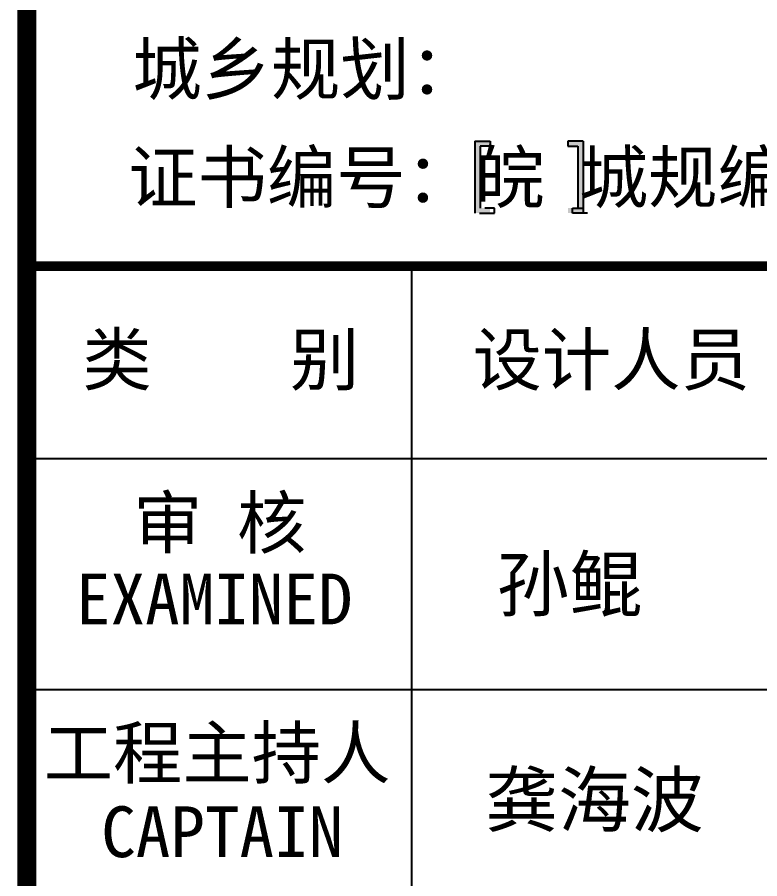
# Model space of a CAD drawing. Extents: x 69728788 to 149766163, y 20718153 to 43663798.
# Drawn here: x 74921981 to 74927742, y 21520424 to 21527114 of the extents above; entities that cross this region are included whole.
import ezdxf

# ---------------------------------------------------------------- set-up
doc = ezdxf.new("R2010")
doc.units = 0
doc.header["$LTSCALE"] = 1000
doc.header["$MEASUREMENT"] = 0
doc.layers.add('图框', color=253, linetype='CONTINUOUS')
doc.styles.add('STYLE-黑体', font='simhei.ttf')
doc.styles.add('黑体', font='simhei.ttf', dxfattribs={"width": 0.6, "height": 4.3})

msp = doc.modelspace()

# ---------------------------------------------------------------- hatches: boundary and pattern name
at = {"layer": '图框'}
for points in [[(74925573.7, 21526112.8), (74925650.6, 21526112.8), (74925650.6, 21526151.3), (74925615.1, 21526151.3), (74925532.3, 21526151.3), (74925532.3, 21525592.7), (74925615.1, 21525592.7), (74925650.6, 21525592.7), (74925650.6, 21525631.1), (74925573.7, 21525631.1)], [(74926331.2, 21525631.1), (74926254.3, 21525631.1), (74926254.3, 21525592.7), (74926289.8, 21525592.7), (74926372.6, 21525592.7), (74926372.6, 21526151.3), (74926289.8, 21526151.3), (74926254.3, 21526151.3), (74926254.3, 21526112.8), (74926331.2, 21526112.8)]]:
    msp.add_hatch(color=4, dxfattribs=at).paths.add_polyline_path(points)

# ---------------------------------------------------------------- linework, layer by layer
at = {"layer": '图框', "color": 4}
for p, q in [((74925532.3, 21526151.3), (74925615.1, 21526151.3)), ((74925532.3, 21526151.3), (74925532.3, 21525592.7)), ((74925615.1, 21526151.3), (74925650.6, 21526151.3)), ((74925650.6, 21526151.3), (74925650.6, 21526112.8)), ((74926289.8, 21526151.3), (74926254.3, 21526151.3)), ((74926254.3, 21526151.3), (74926254.3, 21526112.8)), ((74926372.6, 21526151.3), (74926289.8, 21526151.3)), ((74926372.6, 21526151.3), (74926372.6, 21525592.7)), ((74925650.6, 21526112.8), (74925573.7, 21526112.8)), ((74925573.7, 21526112.8), (74925573.7, 21525631.1)), ((74926254.3, 21526112.8), (74926331.2, 21526112.8)), ((74926331.2, 21526112.8), (74926331.2, 21525631.1)), ((74925685.1, 21525631.1), (74925608.1, 21525631.1)), ((74925685.1, 21525592.7), (74925685.1, 21525631.1)), ((74926288.7, 21525592.7), (74926288.7, 21525631.1)), ((74926288.7, 21525631.1), (74926365.7, 21525631.1)), ((74925566.7, 21525592.7), (74925649.6, 21525592.7)), ((74925649.6, 21525592.7), (74925685.1, 21525592.7)), ((74926324.2, 21525592.7), (74926288.7, 21525592.7)), ((74926407.1, 21525592.7), (74926324.2, 21525592.7))]:
    msp.add_line(p, q, dxfattribs=at)
at = {"layer": '图框', "color": 0}
for p, q in [((74922055.1, 21523687.7), (74931068.9, 21523687.7)), ((74922055.1, 21523687.7), (74931068.9, 21523687.7)), ((74922055.1, 21521894.9), (74931068.9, 21521894.9))]:
    msp.add_line(p, q, dxfattribs=at)
at = {"layer": '图框', "color": 4, "const_width": 147.9}
msp.add_lwpolyline([(74922055.1, 21538308.9), (74922055.1, 21478308.9)], dxfattribs=at)
at = {"layer": '图框', "color": 0, "const_width": 75}
msp.add_lwpolyline([(74922055.1, 21525181.7), (74931068.9, 21525181.7), (74931068.9, 21509942.9), (74922055.1, 21509942.9)], close=True, dxfattribs=at)
at = {"layer": '图框', "color": 0}
for points in [[(74925043.1, 21523687.7), (74925043.1, 21525181.7)], [(74925043.1, 21515022.5), (74925043.1, 21523687.7)]]:
    msp.add_lwpolyline(points, dxfattribs=at)

# ---------------------------------------------------------------- texts
at = {"layer": '图框', "color": 4}
for s, height, style, p in [('城乡规划：', 394.42, '黑体', (74922874.1, 21526514.6)), ('证书编号：皖 城规编(162037)', 394.416, '黑体', (74922842.5, 21525674.4)), ('孙鲲', 414.14, 'STYLE-黑体', (74925701.3, 21522504.7)), ('龚海波', 414.14, 'STYLE-黑体', (74925612.7, 21520830.9))]:
    msp.add_text(s, height=height, dxfattribs=dict(at, style=style)).set_placement(p)
at = {"layer": '图框', "color": 0, "style": 'STYLE-黑体'}
for s, p in [('类    别 ', (74922486, 21524259)), ('设计人员', (74925513.8, 21524259)), ('审 核', (74922880.1, 21522991.9)), ('EXAMINED ', (74922436.6, 21522399.6)), ('工程主持人', (74922186.2, 21521205)), ('CAPTAIN', (74922632.4, 21520592.5))]:
    msp.add_text(s, height=394.42, dxfattribs=at).set_placement(p)

doc.saveas('drawing.dxf')
